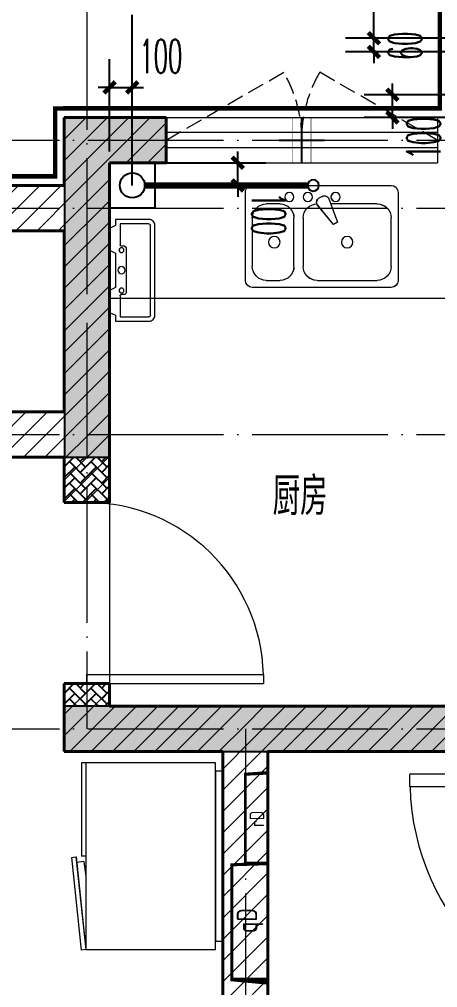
# Model space of a CAD drawing. Extents: x 27938 to 650306, y -92720 to 1524912.
# Drawn here: x 309018 to 310867, y 110564 to 114839 of the extents above; entities that cross this region are included whole.
import ezdxf

# ---------------------------------------------------------------- set-up
doc = ezdxf.new("R2010")
doc.units = 0
doc.header["$LTSCALE"] = 1000
doc.header["$MEASUREMENT"] = 0
doc.linetypes.add('DASH', pattern=[0.35, 0.25, -0.1])
doc.linetypes.add('DOTE', pattern=[2.4200000000000004, 2, -0.2, 0.02, -0.2])
for name, color, linetype in [('AH-FURNITURE', 1, 'Continuous'), ('COLUMN', 9, 'Continuous'), ('DIM_餐饮排水', 3, 'Continuous'), ('EQUIP_污水', 7, 'Continuous'), ('IP-bath&kitchen-JOHNSON', 4, 'Continuous'), ('PIPE-餐饮排水', 41, 'P'), ('PUB_TEXT', 4, 'Continuous'), ('TWT_DIM', 3, 'Continuous'), ('VPIPE-餐饮排水', 41, 'P'), ('保温', 6, 'Continuous'), ('建筑-排气道', 9, 'Continuous'), ('机电标识类', 1, 'Continuous')]:
    doc.layers.add(name, color=color, linetype=linetype)
for name, color, linetype, lineweight in [('DOTE', 19, 'DOTE', 9), ('EQUIP-消防', 3, 'Continuous', 20), ('LVTRY', 1, 'Continuous', 13), ('PUB_HATCH', 8, 'Continuous', 9), ('WALL', 9, 'Continuous', 40), ('WINDOW', 8, 'Continuous', 15), ('平面-空调室内机', 176, 'Continuous', 9), ('平面-空调预留孔', 173, 'Continuous', 15), ('空调', 76, 'Continuous', 13), ('立面-洞口示意', 152, 'Continuous', 13)]:
    doc.layers.add(name, color=color, linetype=linetype, lineweight=lineweight)
doc.styles.add('_TCH_DIM_T3', font='SIMPLEX.shx', dxfattribs={"width": 0.4941176470588236, "bigfont": 'GBCBIG.shx'})
doc.styles.add('DIM_FONT', font='SIMPLEX.shx', dxfattribs={"width": 0.56})
doc.styles.get("Standard").update_dxf_attribs({"font": 'gbenor.shx', "bigfont": 'gbcbig.shx'})
doc.styles.add('房间名称', font='TSSDENG', dxfattribs={"width": 0.8, "bigfont": 'HZTXT'})
doc.linetypes.add('P', pattern='A,3,-0.2,["P",Standard,S=0.25,R=0,X=-0.1,Y=-0.115],-0.2', length=3.4)
doc.dimstyles.new('_TWT_ARCH&&50', dxfattribs={"dimtxt": 148.75, "dimasz": 50, "dimexe": 125, "dimexo": 150, "dimgap": 63.12500000000001, "dimtad": 1, "dimdec": 0, "dimzin": 0, "dimdsep": 46, "dimtxsty": '_TCH_DIM_T3', "dimblk": 'ARCHTICK', "dimcen": 0.09, "dimclrt": 7, "dimazin": 2, "dimtfac": 1, "dimtdec": 0, "dimtix": 1, "dimtmove": 2, "dimatfit": 3, "dimfxl": 1, "dimtolj": 1, "dimtzin": 0, "dimarcsym": 0})
pattern_1 = [(45, (0, 47.75), (-47.02260094890541, 47.02260094890542), [])]

# ---------------------------------------------------------------- blocks, each defined once
blk = doc.blocks.new('FGDGDRGSDGDG')
at = {"layer": 'DOTE', "linetype": 'DOTE', "ltscale": 0.3}
for p, q in [((527382.4698887563, 529998.4609255956), (527382.4698887565, 523848.4609176686)), ((488182.4698887547, 526448.4609255956), (546982.4698887588, 526448.4609255956)), ((488182.4698887547, 526148.4609255956), (546982.4698887588, 526148.4609255956)), ((488182.4698887547, 525148.4609178718), (546982.4698887588, 525148.4609178716)), ((488182.4698887547, 523848.4609176682), (546982.4698887588, 523848.4609176688)), ((528082.4698887572, 523848.4609176682), (528082.4698887574, 513948.4609178714))]:
    blk.add_line(p, q, dxfattribs=at)
blk = doc.blocks.new('rtyg7uyhg')
at = {"layer": 'LVTRY', "color": 0}
for p, q in [((193590.3031336021, 45458.1133254503), (193590.3030643982, 45069.47696181395)), ((194234.6213208837, 45488.79502889935), (193620.9849572473, 45488.79513816872)), ((194265.3030643982, 45069.47684161765), (194265.3031336021, 45458.113205254)), ((193682.3485790417, 45406.97694542356), (193887.8216881326, 45406.97690883528)), ((193896.3984467548, 45429.87059594441), (193857.5823896687, 45326.26016876537)), ((193925.7802168131, 45440.40881343969), (193940.0533153456, 45432.16822680717)), ((194111.8940335871, 45406.97686893496), (194173.2576699507, 45406.97685800815)), ((193875.2965560293, 45316.03289288385), (193945.6178257855, 45401.45376218002)), ((193620.9848935069, 45130.84059271414), (193620.9849317512, 45345.61331998683)), ((193857.5823896687, 45326.26016876537), (193875.2965560293, 45316.03289288385)), ((194009.6212953876, 45345.61325078298), (194009.6212571432, 45130.84052351015)), ((194050.5303480524, 45130.84051622554), (194050.5303862967, 45345.61324349836)), ((194234.6212953876, 45345.61321071758), (194234.6212571432, 45130.84048344476)), ((193948.2576098526, 45069.47689807355), (193682.3485189436, 45069.47694542356)), ((194173.2576098526, 45069.47685800816), (194111.893973489, 45069.47686893508)), ((193620.9848771165, 45038.79513816872), (194234.621240753, 45038.79502889935))]:
    blk.add_line(p, q, dxfattribs=at)
for centre, radius in [((193866.4394935961, 45437.65873082454), 20.45454545454545), ((193989.1667663234, 45437.6587089707), 20.45454545454545), ((194070.9849481416, 45437.65869440146), 20.45454545454545), ((193815.3030944472, 45238.22692174855), 25.56818181818182), ((194137.4621853563, 45238.2268643822), 25.56818181818182)]:
    blk.add_circle(centre, radius, dxfattribs=at)
for centre, radius, start, end in [((193620.9849517839, 45458.11331998683), 30.68181818181818, 89.99998979807194, 179.9999897972382), ((194234.6213154203, 45458.11321071746), 30.68181818181818, 359.9999897972382, 89.99998979807194), ((193682.3485681149, 45345.61330905991), 61.36363636363636, 89.99998979807194, 179.9999897972382), ((193915.5529409315, 45422.69466753349), 20.45454545454545, 59.99998980057491, 159.4623117970261), ((193929.8260394641, 45414.45408090108), 20.45454545454545, 320.5376677968172, 59.99998980057491), ((193948.2576590239, 45345.6132617099), 61.36363636363636, 359.9999897972382, 89.99998979807194), ((194111.8940226603, 45345.61323257144), 61.36363636363636, 89.99998979807194, 179.9999897972382), ((194173.2576590239, 45345.6132216445), 61.36363636363636, 359.9999897972382, 89.99998979807194), ((193682.3485298705, 45130.84058178721), 61.36363636363636, 179.9999897972382, 269.9999897980719), ((193948.2576207797, 45130.8405344372), 61.36363636363636, 269.9999897980719, 359.9999897972382), ((194111.893984416, 45130.84050529861), 61.36363636363636, 179.9999897972382, 269.9999897980719), ((194173.2576207797, 45130.84049437181), 61.36363636363636, 269.9999897980719, 359.9999897972382), ((193620.9848825799, 45069.47695635049), 30.68181818181818, 179.9999897972382, 269.9999897980719), ((194234.6212462163, 45069.47684708112), 30.68181818181818, 269.9999897980719, 359.9999897972382)]:
    blk.add_arc(centre, radius, start, end, dxfattribs=at)
at = {"layer": 'LVTRY', "color": 0, "style": 'DIM_FONT', "width": 0.8, "flags": 9}
for tag in ['XSIZE', 'YSIZE']:
    blk.add_attdef(tag, (193927.8031388824, 45487.7665121054), '', height=0.5, rotation=89.99998979807198, dxfattribs=at)
blk = doc.blocks.new('A-Kitchen-7')
at = {"layer": 'LVTRY', "color": 0}
for p, q in [((-518.6581278588565, 779.725278688129), (-7.244008776673581, 834.3051076843403)), ((-3.585880917788018, 810.5855355854728), (-515, 756.005706589378)), ((-29.12075551546877, 766.9560861630598), (-35.20590834700852, 806.4126680237241)), ((-7.244008776673581, 834.3051076843403), (-3.585880917788018, 810.5855355854728)), ((-515, 756.005706589378), (-518.6581278588565, 779.725278688129)), ((515, 756.005706589378), (-515, 756.005706589378)), ((-515, 756.005706589378), (-515, 40)), ((-485.6368437646597, 760.5342107040924), (-484.9384396369278, 756.005706589378)), ((-29.12075551543967, 766.9560861630598), (-112.0975807690556, 756.005706589378)), ((515, 780), (-5.820766091346741e-11, 780)), ((0, 756.005706589378), (-5.820766091346741e-11, 780)), ((515, 756.005706589378), (515, 780)), ((515, 40), (515, 756.005706589378)), ((-515, 40), (515, 40))]:
    blk.add_line(p, q, dxfattribs=at)
blk.add_lwpolyline([(-468.9430810984049, 40), (-468.9430810984049, 0), (468.9430810984049, 0), (468.9430810984632, 40)], close=True, dxfattribs=at)
blk = doc.blocks.new('A$C60D053AF')
at = {"layer": 'AH-FURNITURE', "color": 0}
for p, q in [((192.50000075961, -70.99998518347275), (327.5735938884318, -70.99998518347275)), ((355.8578651358839, -82.71571393602062), (384.1611659948248, -129.0190147949615)), ((232.5000007597264, -89.99999966996256), (128.2842720070621, -89.99999966996256)), ((232.5000007597264, -109.9999996698461), (128.2842720075278, -109.9999996699626)), ((192.50000075961, -90.99998518347275), (327.5735938884318, -90.99998518347275)), ((245.0000007597264, -129.4999851834727), (245.0000007597264, -122.4999996698461)), ((265.0000007597264, -129.4999851834727), (265.0000007597264, -122.4999996698461)), ((341.7157295121578, -96.85784955974668), (370.0190303710988, -143.1611504186876)), ((255.0000007597264, -280.9999851834727), (255.0000007597264, -250.9999851834727)), ((393.0000007597264, -280.9999851834727), (393.0000007597264, -250.9999851834727)), ((255.0000007597264, -280.9999851834727), (393.0000007597264, -280.9999851834727))]:
    blk.add_line(p, q, dxfattribs=at)
for points in [[(170.00000075961, -67.99998518347275, 1), (170.00000075961, -93.99998518358916), (192.50000075961, -93.99998518347275), (192.50000075961, -67.99998518347275)], [(234.0000007597264, -250.9999851834727), (414.0000007597264, -250.9999851834727, 0.4142135623730951), (424.0000007597264, -240.9999851834727), (424.0000007597264, -110.9999851834727, 0.4142135623730951), (414.0000007597264, -100.9999851834727), (234.0000007597264, -100.9999851834727, 0.4142135623730951), (224.0000007597264, -110.9999851834727), (224.0000007597264, -240.9999851834727, 0.4142135623730951)], [(268.0000007597264, -122.4999996698461), (268.0000007597264, -106.9999996698461, 0.4142135623724265), (248.0000007597264, -86.99999966984615), (232.5000007597264, -86.99999966984615), (232.50000075961, -112.9999996698461), (242.0000007597264, -112.9999996698461), (242.0000007597264, -122.4999996698461)], [(383.8076126043452, -161.1923733388539, 1), (402.192388915224, -142.8075970279751), (386.2824863384012, -126.8976944513852), (367.8977100276388, -145.282470762264)], [(242.0000007597264, -151.9999851834727, 1), (268.0000007597264, -151.9999851834727), (268.0000007597264, -129.4999851834727), (242.0000007597264, -129.4999851834727)]]:
    blk.add_lwpolyline(points, format="xyb", close=True, dxfattribs=at)
for centre, radius in [((100.0000007598428, -99.99999967066105), 30), ((255.0000007597264, -151.9999851834727), 15), ((255.0000007597264, -151.9999851834727), 10), ((393.0000007597264, -151.9999851834727), 15), ((393.0000007597264, -151.9999851834727), 10)]:
    blk.add_circle(centre, radius, dxfattribs=at)
for radius in [40, 20]:
    blk.add_arc((327.5735938884318, -110.9999851834727), radius, 45, 90, dxfattribs=at)
blk = doc.blocks.new('FRSDFDGDGDRGDR')
at = {"layer": '平面-空调预留孔', "color": 0}
for p, q in [((699612.3179923807, 775043.9561356568), (699612.3179923807, 775441.1561356868)), ((699618.9179923869, 775447.756135683), (699746.3179923192, 775447.756135683)), ((699746.3179923192, 775447.756135683), (699746.3179923192, 775355.3561357355)), ((699719.9179922946, 775342.156135743), (699719.9179922946, 775142.9561356006)), ((699726.5179923008, 775348.7561357393), (699739.7179923131, 775348.7561357393)), ((699726.5179923008, 775136.3561356043), (699739.7179923131, 775136.3561356043)), ((699746.3179923192, 775129.7561356081), (699746.3179923192, 775037.3561356605)), ((699746.3179923192, 775037.3561356605), (699618.9179923869, 775037.3561356605))]:
    blk.add_line(p, q, dxfattribs=at)
blk.add_lwpolyline([(699766.1179923377, 775166.7161355871), (699792.5179923623, 775153.5161355946), (699792.5179923623, 775057.1561356493), (699766.1179923377, 775043.9561356568), (699766.1179923377, 775017.5561356718), (699618.9179923869, 775017.5561356718, -0.4142135623730951), (699592.5179923623, 775043.9561356568), (699592.5179923623, 775441.1561356868, -0.4142135623730951), (699618.9179923869, 775467.5561356718), (699766.1179923377, 775467.5561356718), (699766.1179923377, 775441.1561356868), (699792.5179923623, 775427.9561356943), (699792.5179923623, 775331.596135749), (699766.1179923377, 775318.3961357565)], format="xyb", close=True, dxfattribs=at)
for centre, radius in [((699739.7179923131, 775331.596135749), 10.55999999400228), ((699739.7179923131, 775243.1561357992), 15.83999999100342), ((699739.7179923131, 775153.5161355946), 10.55999999400228)]:
    blk.add_circle(centre, radius, dxfattribs=at)
for centre, radius, start, end in [((699618.917992382, 775441.1561356819), 6.600000001199078, 89.99999995997936, 179.9999999533093), ((699726.5179922959, 775342.1561357381), 6.600000001199078, 89.99999995997936, 179.9999999533093), ((699739.717992318, 775355.3561357405), 6.600000001206354, 269.9999999599793, 359.9999999533093), ((699726.5179922959, 775142.9561356056), 6.600000001199078, 180.0000000400206, 270.0000000533608), ((699739.717992318, 775129.7561356032), 6.600000001206354, 4.002063966804346e-08, 90.00000005336085), ((699618.917992382, 775043.9561356618), 6.600000001199078, 180.0000000400206, 270.0000000533608)]:
    blk.add_arc(centre, radius, start, end, dxfattribs=at)
blk = doc.blocks.new('*U41')
h = blk.add_hatch(color=0)
h.set_gradient(color1=(0, 0, 255), rotation=180, tint=1)
h.paths.add_polyline_path([(3.524958103184869e-15, -2.819966482547906e-15), (-6.350000000000009, -6.349999999999992), (-6.350000000000001, -2.159000000000014), (-15, -2.158999999999999), (-14.99999999999999, 2.159000000000044), (-6.349999999999993, 2.159000000000029), (-6.349999999999985, 6.350000000000009)])
at = {"color": 0, "linetype": 'Continuous'}
blk.add_lwpolyline([(3.524958103184869e-15, -2.819966482547906e-15), (-6.350000000000009, -6.349999999999992), (-6.350000000000001, -2.159000000000014), (-15, -2.158999999999999), (-14.99999999999999, 2.159000000000044), (-6.349999999999993, 2.159000000000029), (-6.349999999999985, 6.350000000000009)], close=True, dxfattribs=at)
blk = doc.blocks.new('sgrsefv')
at = {"layer": 'PUB_HATCH'}
blk.add_hatch(color=0, dxfattribs=at).paths.add_polyline_path([(1112933.294422049, 840916.328306399), (1112933.294422049, 840646.328306399), (1113073.294422049, 840646.328306399), (1113073.294422049, 840661.328306399), (1112968.294422049, 840661.328306399), (1112948.294422049, 840681.328306399), (1112948.294422049, 840881.328306399), (1112968.294422049, 840901.328306399), (1113288.294422049, 840901.328306399), (1113308.294422049, 840881.328306399), (1113308.294422049, 840681.328306399), (1113288.294422049, 840661.328306399), (1113183.294422049, 840661.328306399), (1113183.294422049, 840646.328306399), (1113323.294422049, 840646.328306399), (1113323.294422049, 840916.328306399)])
at = {"layer": 'LVTRY', "color": 0}
for p, q in [((1113073.294422049, 840661.328306399), (1113073.294422049, 840646.328306399)), ((1113183.294422049, 840661.328306399), (1113183.294422049, 840646.328306399))]:
    blk.add_line(p, q, dxfattribs=at)
for points in [[(1112918.294422049, 840931.328306399), (1113338.294422049, 840931.328306399), (1113338.294422049, 840631.328306399), (1112918.294422049, 840631.328306399)], [(1112933.294422049, 840916.328306399), (1113323.294422049, 840916.328306399), (1113323.294422049, 840646.328306399), (1112933.294422049, 840646.328306399)], [(1113288.294422049, 840661.328306399), (1112968.294422049, 840661.328306399), (1112948.294422049, 840681.328306399), (1112948.294422049, 840881.328306399), (1112968.294422049, 840901.328306399), (1113288.294422049, 840901.328306399), (1113308.294422049, 840881.328306399), (1113308.294422049, 840681.328306399), (1113288.294422049, 840661.328306399)]]:
    blk.add_lwpolyline(points, close=True, dxfattribs=at)
at = {"layer": '立面-洞口示意', "color": 0}
blk.add_lwpolyline([(1112918.294422049, 840931.328306399), (1113181.846359163, 840837.3789231421), (1113338.294422049, 840631.328306399)], dxfattribs=at)
at = {"layer": '建筑-排气道', "color": 8, "xscale": -5, "yscale": 5, "zscale": 5, "rotation": 270}
blk.add_blockref('*U41', (1113118.391369574, 840599.0160356248), dxfattribs=at)
blk = doc.blocks.new('GDGDGDRGDG')
at = {"layer": 'IP-bath&kitchen-JOHNSON', "color": 0}
blk.add_lwpolyline([(500282.4698888286, 526348.4609182415), (500282.4698888226, 526148.460918165), (500082.4698888143, 526148.460918165)], dxfattribs=at)
at = {"layer": 'LVTRY', "color": 0}
for p, q in [((502128.2005002745, 525055.5051710735), (501912.2603992091, 525298.4609044121)), ((502382.4698858317, 525298.4609044121), (501912.2603992091, 525298.4609044121)), ((501912.2603992091, 525298.4609044121), (501912.2603992091, 524398.4609044121)), ((502282.4698858315, 524398.4609044121), (502282.4698858315, 525298.4609044121)), ((501972.4698858317, 525218.4609044121), (502372.4698858317, 525218.4609044122)), ((501962.4698858317, 524488.4609044121), (501962.4698858317, 525208.4609044121)), ((502337.4698858317, 525178.4609044123), (502052.4698858317, 525178.4609044122)), ((502337.4698858317, 525173.4609044123), (502052.4698858317, 525173.4609044122)), ((502092.7198858312, 525198.4609044123), (502092.7198858312, 525108.4609044122)), ((502097.2198858312, 525198.4609044123), (502092.7198858312, 525198.4609044123)), ((502097.2198858312, 525108.4609044122), (502097.2198858312, 525198.4609044123)), ((502282.4698858315, 525208.4609044122), (502282.4698858312, 524488.4609044121)), ((502042.4698858317, 525168.4609044122), (502042.4698858317, 524958.4609044122)), ((502047.4698858317, 525168.4609044122), (502047.4698858317, 524958.4609044122)), ((502242.4698858315, 524958.4609044122), (502242.4698858315, 525168.4609044123)), ((502247.4698858315, 524958.4609044122), (502247.4698858315, 525168.4609044123)), ((502092.7198858312, 525108.4609044122), (502097.2198858312, 525108.4609044122)), ((502022.4698858319, 525065.7109044124), (502149.9698858319, 525065.7109044124)), ((502022.4698858319, 525061.2109044124), (502022.4698858319, 525065.7109044124)), ((502149.9698858319, 525061.2109044124), (502022.4698858319, 525061.2109044124)), ((502382.4698858317, 525055.5051710735), (502128.2005002745, 525055.5051710735)), ((502128.2005002745, 525055.5051710735), (502128.2005002745, 524640.4066281962)), ((502267.4698858312, 525065.7109044124), (502139.9698858312, 525065.7109044124)), ((502139.9698858312, 525065.7109044124), (502139.9698858312, 525061.2109044124)), ((502139.9698858312, 525061.2109044124), (502267.4698858312, 525061.2109044124)), ((502149.9698858319, 525065.7109044124), (502149.9698858319, 525061.2109044124)), ((502267.4698858312, 525061.2109044124), (502267.4698858312, 525065.7109044124)), ((502282.4698858315, 524640.4066281962), (502282.4698858315, 525055.5051710735)), ((502092.7198858312, 524928.4609044121), (502092.7198858312, 525018.4609044122)), ((502092.7198858312, 525018.4609044122), (502097.2198858312, 525018.4609044122)), ((502097.2198858312, 525018.4609044122), (502097.2198858312, 524928.4609044121)), ((502002.4698858317, 524879.064100799), (502002.4698858317, 524917.8577080265)), ((502052.4698858317, 524953.4609044122), (502337.4698858317, 524953.4609044122)), ((502052.4698858317, 524948.4609044122), (502337.4698858317, 524948.4609044122)), ((502097.2198858312, 524928.4609044121), (502092.7198858312, 524928.4609044121)), ((501983.0730822186, 524898.4609044121), (502021.8666894461, 524898.4609044121)), ((501983.0730822186, 524798.4609044121), (502021.8666894461, 524798.4609044121)), ((502002.4698858317, 524779.064100799), (502002.4698858317, 524817.8577080265)), ((502052.4698858317, 524748.4609044121), (502337.4698858317, 524748.4609044121)), ((502092.7198858312, 524768.4609044121), (502092.7198858312, 524678.4609044121)), ((502097.2198858312, 524768.4609044121), (502092.7198858312, 524768.4609044121)), ((502097.2198858312, 524678.4609044121), (502097.2198858312, 524768.4609044121)), ((502042.4698858317, 524528.4609044121), (502042.4698858317, 524738.4609044121)), ((502047.4698858317, 524528.4609044121), (502047.4698858317, 524738.4609044121)), ((502052.4698858317, 524743.4609044121), (502337.4698858317, 524743.4609044121)), ((502242.4698858315, 524738.4609044121), (502242.4698858315, 524528.460904412)), ((502247.4698858315, 524738.4609044121), (502247.4698858315, 524528.460904412)), ((502092.7198858312, 524678.4609044121), (502097.2198858312, 524678.4609044121)), ((501912.2603992091, 524398.4609044121), (502128.2005002745, 524640.4066281962)), ((502149.9698858319, 524635.7109044119), (502022.4698858319, 524635.7109044119)), ((502022.4698858319, 524635.7109044119), (502022.4698858319, 524631.2109044119)), ((502022.4698858319, 524631.2109044119), (502149.9698858319, 524631.2109044119)), ((502128.2005002745, 524640.4066281962), (502382.4698858317, 524640.4066281962)), ((502139.9698858312, 524631.2109044119), (502139.9698858312, 524635.7109044119)), ((502139.9698858312, 524635.7109044119), (502267.4698858312, 524635.7109044119)), ((502267.4698858312, 524631.2109044119), (502139.9698858312, 524631.2109044119)), ((502149.9698858319, 524631.2109044119), (502149.9698858319, 524635.7109044119)), ((502267.4698858312, 524635.7109044119), (502267.4698858312, 524631.2109044119)), ((502092.7198858312, 524498.4609044121), (502092.7198858312, 524588.4609044121)), ((502092.7198858312, 524588.4609044121), (502097.2198858312, 524588.4609044121)), ((502097.2198858312, 524588.4609044121), (502097.2198858312, 524498.4609044121)), ((502337.4698858317, 524523.460904412), (502052.4698858317, 524523.4609044121)), ((502337.4698858317, 524518.460904412), (502052.4698858317, 524518.4609044121)), ((502097.2198858312, 524498.4609044121), (502092.7198858312, 524498.4609044121)), ((502372.4698858315, 524478.4609044121), (501972.4698858317, 524478.4609044121)), ((501912.2603992091, 524398.4609044121), (502382.4698858317, 524398.4609044121))]:
    blk.add_line(p, q, dxfattribs=at)
blk.add_lwpolyline([(501782.4698858307, 523948.4609176648), (501782.4698858315, 525748.4608911595), (500082.3728921729, 525748.4610990545)], dxfattribs=at)
for centre, radius in [((502194.9698858317, 525063.4609044122), 29.7), ((502194.9698858317, 525063.4609044122), 11.7), ((502002.4698858317, 524898.4609044121), 16.99680361435897), ((502002.4698858317, 524798.4609044121), 16.99680361435897), ((502194.9698858317, 524633.4609044121), 29.7), ((502194.9698858317, 524633.4609044121), 11.7)]:
    blk.add_circle(centre, radius, dxfattribs=at)
for centre, radius, start, end in [((501972.4698858317, 525208.4609044121), 10, 90, 180), ((502272.4698858315, 525208.4609044122), 10, 0, 90), ((502052.4698858317, 525168.4609044122), 10, 90, 180), ((502052.4698858317, 525168.4609044122), 5, 90, 180), ((502237.4698858315, 525168.4609044123), 10, 0, 90), ((502237.4698858315, 525168.4609044123), 5, 0, 90), ((502094.9698858315, 525063.4609044122), 56.7, 2.274239183980156, 87.72576081582116), ((502094.9698858315, 525063.4609044122), 52.2, 2.470411041434378, 87.52958895834998), ((502194.9698858317, 525063.4609044122), 56.7, 92.27423918417882, 177.7257608160198), ((502194.9698858317, 525063.4609044122), 52.2, 92.47041104165004, 177.5295889585656), ((502094.9698858315, 525063.4609044122), 56.7, 272.2742391841789, 357.7257608160198), ((502094.9698858315, 525063.4609044122), 52.2, 272.47041104165, 357.5295889585657), ((502194.9698858317, 525063.4609044122), 56.7, 182.2742391839801, 267.7257608158212), ((502194.9698858317, 525063.4609044122), 52.2, 182.4704110414343, 267.52958895835), ((502052.4698858317, 524958.4609044122), 10, 180, 270), ((502052.4698858317, 524958.4609044122), 5, 180, 270), ((502237.4698858315, 524958.4609044122), 5, 270, 0), ((502237.4698858315, 524958.4609044122), 10, 270, 0), ((502052.4698858317, 524738.4609044121), 10, 90, 180), ((502237.4698858315, 524738.4609044121), 10, 0, 90), ((502052.4698858317, 524738.4609044121), 5, 90, 180), ((502237.4698858315, 524738.4609044121), 5, 0, 90), ((502094.9698858315, 524633.4609044121), 56.7, 2.274239183980156, 87.72576081582116), ((502094.9698858315, 524633.4609044121), 52.2, 2.470411041434378, 87.52958895834998), ((502194.9698858317, 524633.4609044121), 56.7, 92.27423918417882, 177.7257608160198), ((502194.9698858317, 524633.4609044121), 52.2, 92.47041104165004, 177.5295889585656), ((502094.9698858315, 524633.4609044121), 56.7, 272.2742391841789, 357.7257608160198), ((502094.9698858315, 524633.4609044121), 52.2, 272.47041104165, 357.5295889585657), ((502194.9698858317, 524633.4609044121), 56.7, 182.2742391839801, 267.7257608158212), ((502194.9698858317, 524633.4609044121), 52.2, 182.4704110414343, 267.52958895835), ((501972.4698858317, 524488.4609044121), 10, 180, 270), ((502052.4698858317, 524528.4609044121), 10, 180, 270), ((502052.4698858317, 524528.4609044121), 5, 180, 270), ((502237.4698858315, 524528.460904412), 5, 270, 0), ((502237.4698858315, 524528.460904412), 10, 270, 0), ((502272.4698858312, 524488.4609044121), 10, 270, 0)]:
    blk.add_arc(centre, radius, start, end, dxfattribs=at)
at = {"color": 8, "xscale": -1}
for name, p in [('sgrsefv', (1615300.764307892, -314582.8679974646)), ('rtyg7uyhg', (694947.7729906696, 480759.6658345199)), ('FRSDFDGDGDRGDR', (1199874.987881154, -249369.0952173925))]:
    blk.add_blockref(name, p, dxfattribs=at)
at = {"color": 8, "rotation": 270}
blk.add_blockref('A$C60D053AF', (501962.4698858433, 526348.4603089065), dxfattribs=at)
at = {"layer": 'LVTRY', "color": 8, "extrusion": (0, 0, -1), "xscale": -0.7999999999883585, "yscale": 0.7999999999883585, "zscale": -0.7999999999883585, "rotation": 270}
blk.add_blockref('A-Kitchen-7', (-500582.4698887609, 523286.4609181132), dxfattribs=at)
blk = doc.blocks.new('gdfgdgdgr')
at = {"layer": 'PUB_HATCH'}
for points in [[(514827.6741149505, 530413.8544436865), (514827.6741149505, 530613.8544436865), (514377.577762775, 530613.853921341), (514377.576393229, 529113.8539213064), (514577.5764121321, 529113.8539213064), (514577.577762775, 530413.853921341)], [(517077.577763127, 527813.8539175214), (517077.5777631725, 528413.8545834351), (516877.5777631487, 528413.8545834351), (516877.577763127, 528013.8539175214), (514377.5800393935, 528013.8539224754), (514377.5800393935, 527813.8539224755)]]:
    blk.add_hatch(color=256, dxfattribs=at).paths.add_polyline_path(points)
at = {"layer": 'COLUMN', "color": 8}
for p, q in [((514377.577762775, 530613.853921341), (514377.576393229, 529113.8539213064)), ((514827.6741149505, 530613.8544436865), (514377.577762775, 530613.853921341)), ((514827.6741149505, 530413.8544436865), (514827.6741149505, 530613.8544436865)), ((514577.5764121321, 529113.8539213064), (514577.577762775, 530413.853921341)), ((514577.577762775, 530413.853921341), (514827.6741149505, 530413.8544436865)), ((514377.576393229, 529113.8539213064), (514577.5764121321, 529113.8539213064)), ((516877.577763127, 528013.8539175214), (514377.5800393935, 528013.8539224754)), ((514377.5800393935, 528013.8539224754), (514377.5800393935, 527813.8539224755)), ((514377.5800393935, 527813.8539224755), (517077.577763127, 527813.8539175214))]:
    blk.add_line(p, q, dxfattribs=at)
blk = doc.blocks.new('dongkong')
at = {"color": 0}
blk.add_wipeout([(-603756.0415179721, 210770.96306340612), (-603756.0415180603, 210570.80961624245), (-603836.0415181214, 210570.80961593534), (-603836.0415181519, 210770.96306307407)], dxfattribs=at)
at = {"layer": '机电标识类', "color": 0, "linetype": 'DASH', "ltscale": 400}
for p, q in [((-603796.0415180789, 210770.9630630909), (-603796.0415180789, 210570.8096162414)), ((-603896.0415180789, 210670.6929921169), (-603696.0415180789, 210670.6929921169))]:
    blk.add_line(p, q, dxfattribs=at)
at = {"layer": '空调', "color": 0, "linetype": 'DASH', "const_width": 2}
blk.add_lwpolyline([(-603756.0415180789, 210770.9630630909), (-603756.0415180789, 210570.8096162414), (-603836.0415180789, 210570.8096162414), (-603836.0415180789, 210770.9630630909)], close=True, dxfattribs=at)
blk = doc.blocks.new('A$C263B1184')
at = {"layer": '保温', "linetype": 'ByBlock', "ltscale": 10}
h = blk.add_hatch(dxfattribs=at)
h.set_pattern_fill('AR-HBONE', color=251, scale=55)
h.set_pattern_definition([(45, (-1012960.392521861, -342660.6615692861), (0, 47.41575231924514), [100.584, -33.528]), (135, (-1012936.684661862, -342636.9537092861), (3.05311331771918e-15, 47.41575231924513), [100.584, -33.528])])
h.paths.add_polyline_path([(3899.998795157124, 8799.99990214809), (3899.998836563434, 8999.999899138289), (4099.99882025423, 9000.000095783209), (4099.998778847919, 8800.000098792894)])
h = blk.add_hatch(dxfattribs=at)
h.set_pattern_fill('AR-HBONE', color=251, scale=55)
h.set_pattern_definition([(45, (-1012960.294779111, -343660.6615687997), (0, 47.41575231924514), [100.584, -33.528]), (135, (-1012936.586919111, -343636.9537087997), (3.05311331771918e-15, 47.41575231924513), [100.584, -33.528])])
h.paths.add_polyline_path([(3899.901048344851, 7899.999902584299), (3899.901093813416, 7999.999899624672), (4099.901077504212, 8000.000096269592), (4099.901032035646, 7900.000099229219)])
blk = doc.blocks.new('GDGRDGDRGDFD')
at = {"layer": 'EQUIP-消防', "color": 0, "const_width": 12.82051282052028}
blk.add_lwpolyline([(136866.5605577994, 335507.811971089), (136366.5605577994, 335507.8119710906), (136366.5605577991, 335347.8119710904), (136866.5605577991, 335347.8119710888)], close=True, dxfattribs=at)
at = {"layer": 'PUB_TEXT', "color": 0, "style": '房间名称', "width": 0.8}
blk.add_text('qD', height=90, dxfattribs=at).set_placement((136565.0499633249, 335395.5346836653))
blk = doc.blocks.new('FSFSFSFSEG')
at = {"layer": 'EQUIP-消防', "color": 0, "const_width": 12.82051282052028}
blk.add_lwpolyline([(136866.5605577994, 335152.5449090759), (136466.5605577994, 335152.5449090774), (136466.5605577991, 335052.5449090772), (136866.5605577991, 335052.5449090757)], close=True, dxfattribs=at)
at = {"layer": 'PUB_TEXT', "color": 0, "style": '房间名称', "width": 0.8}
blk.add_text('rD', height=64.8, dxfattribs=at).set_placement((136633.7425204425, 335069.0046025831))
blk = doc.blocks.new('HFHFHTFCD')
at = {"color": 8, "rotation": 90}
for name, p in [('FSFSFSFSEG', (645169.1246460081, 235157.1646164444)), ('GDGRDGDRGDFD', (645464.3927424778, 234757.1646164444))]:
    blk.add_blockref(name, p, dxfattribs=at)
blk = doc.blocks.new('_ArchTick')
at = {"color": 0, "linetype": 'ByBlock', "const_width": 0.4}
blk.add_lwpolyline([(-0.5, -0.5), (0.5, 0.5)], dxfattribs=at)
blk = doc.blocks.new('*D328')
at = {"layer": 'Defpoints', "color": 0}
for p in [(310584.7895710328, 115455.8514860139), (311216.5787002101, 115455.8514860139), (311216.5787002101, 114755.8514860139)]:
    blk.add_point(p, dxfattribs=at)
at = {"layer": 'TWT_DIM', "color": 0, "lineweight": -2}
for p, q in [((311066.5787002101, 115455.8514860139), (310459.7895710328, 115455.8514860139)), ((310584.7895710328, 114755.8514860139), (310584.7895710328, 115455.8514860139)), ((311066.5787002101, 114755.8514860139), (310459.7895710328, 114755.8514860139))]:
    blk.add_line(p, q, dxfattribs=at)
at = {"layer": 'TWT_DIM', "color": 0, "lineweight": -2, "xscale": 50, "yscale": 50, "zscale": 50}
for p, rotation in [((310584.7895710328, 115455.8514860139), 90), ((310584.7895710328, 114755.8514860139), 270)]:
    blk.add_blockref('_ArchTick', p, dxfattribs=dict(at, rotation=rotation))
at = {"layer": 'TWT_DIM', "color": 7, "insert": (310447.2895710328, 115105.851486014), "char_height": 148.75, "attachment_point": 5, "rotation": 90, "style": '_TCH_DIM_T3'}
blk.add_mtext('\\A1;700', dxfattribs=at)
blk = doc.blocks.new('*D329')
at = {"layer": 'Defpoints', "color": 0}
for p in [(310584.7895710328, 114755.8514860139), (311216.5787002101, 114755.8514860139), (311216.5787002101, 114695.8514860139)]:
    blk.add_point(p, dxfattribs=at)
at = {"layer": 'TWT_DIM', "color": 0, "lineweight": -2}
for p, q in [((310584.7895710328, 114755.8514860139), (310584.7895710328, 114805.8514860139)), ((311066.5787002101, 114755.8514860139), (310459.7895710328, 114755.8514860139)), ((310584.7895710328, 114695.8514860139), (310584.7895710328, 114755.8514860139)), ((311066.5787002101, 114695.8514860139), (310459.7895710328, 114695.8514860139)), ((310584.7895710328, 114695.8514860139), (310584.7895710328, 114645.8514860139))]:
    blk.add_line(p, q, dxfattribs=at)
at = {"layer": 'TWT_DIM', "color": 0, "lineweight": -2, "xscale": 50, "yscale": 50, "zscale": 50}
for p, rotation in [((310584.7895710328, 114755.8514860139), 270), ((310584.7895710328, 114695.8514860139), 90)]:
    blk.add_blockref('_ArchTick', p, dxfattribs=dict(at, rotation=rotation))
at = {"layer": 'TWT_DIM', "color": 7, "insert": (310722.2895710328, 114721.9210416705), "char_height": 148.75, "attachment_point": 5, "rotation": 90, "style": '_TCH_DIM_T3'}
blk.add_mtext('\\A1;60', dxfattribs=at)
blk = doc.blocks.new('*D330')
at = {"layer": 'Defpoints', "color": 0}
for p in [(310666.6124648529, 114505.850874844), (311216.5787002101, 114505.850874844), (311216.5787002192, 114405.8508748531)]:
    blk.add_point(p, dxfattribs=at)
at = {"layer": 'TWT_DIM', "color": 0, "lineweight": -2}
for p, q in [((310666.6124648529, 114505.850874844), (310666.6124648529, 114555.850874844)), ((311066.5787002101, 114505.850874844), (310541.6124648529, 114505.850874844)), ((310666.6124648529, 114405.8508748531), (310666.6124648529, 114505.850874844)), ((311066.5787002192, 114405.8508748531), (310541.6124648529, 114405.8508748531)), ((310666.6124648529, 114405.8508748531), (310666.6124648529, 114355.8508748531))]:
    blk.add_line(p, q, dxfattribs=at)
at = {"layer": 'TWT_DIM', "color": 0, "lineweight": -2, "xscale": 50, "yscale": 50, "zscale": 50}
for p, rotation in [((310666.6124648529, 114505.850874844), 270), ((310666.6124648529, 114405.8508748531), 90)]:
    blk.add_blockref('_ArchTick', p, dxfattribs=dict(at, rotation=rotation))
at = {"layer": 'TWT_DIM', "color": 7, "insert": (310804.1124648367, 114315.2514381708), "char_height": 148.75, "attachment_point": 5, "rotation": 90, "style": '_TCH_DIM_T3'}
blk.add_mtext('\\A1;100', dxfattribs=at)
blk = doc.blocks.new('*D358')
at = {"layer": 'Defpoints', "color": 0}
for p in [(309516.6403395208, 114539.0118539305), (309416.3858527225, 114105.8515881019), (309516.6398894863, 114105.8514839424)]:
    blk.add_point(p, dxfattribs=at)
at = {"layer": 'TWT_DIM', "color": 0, "lineweight": -2}
for p, q in [((309416.3860085659, 114255.8515881019), (309416.3864326265, 114664.01195809)), ((309516.6400453297, 114255.8514839423), (309516.6404693903, 114664.0118539304)), ((309416.386302757, 114539.01195809), (309366.3863027571, 114539.0120100378)), ((309416.386302757, 114539.01195809), (309516.6403395208, 114539.0118539305)), ((309516.6403395208, 114539.0118539305), (309566.6403395208, 114539.0118019827))]:
    blk.add_line(p, q, dxfattribs=at)
at = {"layer": 'TWT_DIM', "color": 0, "lineweight": -2, "xscale": 50, "yscale": 50, "zscale": 50}
for p, rotation in [((309416.386302757, 114539.01195809), 359.9999404722111), ((309516.6403395208, 114539.0118539305), 179.9999404722111)]:
    blk.add_blockref('_ArchTick', p, dxfattribs=dict(at, rotation=rotation))
at = {"layer": 'TWT_DIM', "color": 7, "insert": (309643.2568360073, 114676.5117223816), "char_height": 148.75, "attachment_point": 5, "rotation": 359.9999404722111, "style": '_TCH_DIM_T3'}
blk.add_mtext('\\A1;100', dxfattribs=at)
blk = doc.blocks.new('*D359')
at = {"layer": 'Defpoints', "color": 0}
for p in [(309516.6396806281, 114205.8516932026), (309982.7224105345, 114205.8526666524), (309516.6398894863, 114105.8514839424)]:
    blk.add_point(p, dxfattribs=at)
at = {"layer": 'TWT_DIM', "color": 0, "lineweight": -2}
for p, q in [((309982.7224105345, 114205.8526666524), (309982.7223061055, 114255.8526666523)), ((309666.6396806278, 114205.8520064892), (310107.7224105342, 114205.8529277246)), ((309982.7226193926, 114105.8524573922), (309982.7224105345, 114205.8526666524)), ((309666.639889486, 114105.851797229), (310107.7226193923, 114105.8527184644)), ((309982.7226193926, 114105.8524573922), (309982.7227238215, 114055.8524573923))]:
    blk.add_line(p, q, dxfattribs=at)
at = {"layer": 'TWT_DIM', "color": 0, "lineweight": -2, "xscale": 50, "yscale": 50, "zscale": 50}
for p, rotation in [((309982.7224105345, 114205.8526666524), 270.0001196666649), ((309982.7226193926, 114105.8524573922), 90.00011966666486)]:
    blk.add_blockref('_ArchTick', p, dxfattribs=dict(at, rotation=rotation))
at = {"layer": 'TWT_DIM', "color": 7, "insert": (310120.2228838404, 113979.2363909417), "char_height": 148.75, "attachment_point": 5, "rotation": 270.0001196666649, "style": '_TCH_DIM_T3'}
blk.add_mtext('\\A1;100', dxfattribs=at)
blk = doc.blocks.new('$TwtSys$00000147')
blk.add_circle((0, 0, 1e-08), 25)
blk = doc.blocks.new('$WINLIB2D$00000001')
at = {"color": 0}
for points in [[(-0.4999999999999964, 0.5000000000000142), (-0.4999999999999964, -0.4999999999999858)], [(-0.4999999999999964, 0.5000000000000142), (0.5000000000000036, 0.5000000000000142)], [(0.5000000000000036, -0.4999999999999858), (0.5000000000000036, 0.5000000000000142)], [(0.5000000000000036, 0.1666666666666714), (-0.4999999999999964, 0.1666666666666714)], [(0.5000000000000036, -0.1666666666666572), (-0.4999999999999964, -0.1666666666666572)], [(-0.4999999999999964, -0.4999999999999858), (0.5000000000000036, -0.4999999999999858)]]:
    blk.add_lwpolyline(points, dxfattribs=at)
blk = doc.blocks.new('$DorLib2D$00000001')
for p, q in [((0.45, 0.9750000000000001), (0.5000000000000002, 0.9750000000000001)), ((0.45, 0), (0.45, 0.9750000000000001)), ((0.5, 0), (0.5, 0.9750000000000001)), ((0.5, 0), (0.45, 0))]:
    blk.add_line(p, q)
at = {"lineweight": 13}
blk.add_arc((0.475, 0), 0.975, 91.4692835813538, 180, dxfattribs=at)

msp = doc.modelspace()

# ---------------------------------------------------------------- hatches: boundary and pattern name
at = {"layer": 'PUB_HATCH'}
h = msp.add_hatch(dxfattribs=at)
h.set_pattern_fill('普通砖', color=256, scale=50, style=0)
h.set_pattern_definition(pattern_1)
h.paths.add_polyline_path([(309416.5787024688, 114205.8514839404), (309216.5787024688, 114405.8514839415), (309216.5787024688, 114105.8514839444), (309283.2453691367, 114005.8514839403), (309416.5787024723, 114005.8514839433)])
h = msp.add_hatch(dxfattribs=at)
h.set_pattern_fill('普通砖', color=256, scale=50, style=0)
h.set_pattern_definition(pattern_1)
h.paths.add_polyline_path([(309416.5787024688, 114205.8514839404), (309666.5786814499, 114205.8514839374), (309666.5786814499, 114405.8514839382), (309216.5787024688, 114405.8514839415)])
h = msp.add_hatch(dxfattribs=at)
h.set_pattern_fill('普通砖', color=256, scale=50, style=0)
h.set_pattern_definition(pattern_1)
h.paths.add_polyline_path([(309283.2453691366, 114005.8514839403), (309216.5787024688, 114105.8514839444), (308816.578702462, 114105.8514839433), (308816.578702462, 113905.8514839433), (309216.5787024689, 113905.8514839333)])
h = msp.add_hatch(dxfattribs=at)
h.set_pattern_fill('普通砖', color=256, scale=50, style=0)
h.set_pattern_definition(pattern_1)
h.paths.add_polyline_path([(309283.2453691366, 114005.8514839403), (309216.5787024689, 113905.8514839333), (309216.5787024689, 113105.8514839435), (309283.2453691384, 113005.8514839434), (309416.5787024723, 113005.8514839433), (309416.5787024723, 114005.8514839433)])
h = msp.add_hatch(dxfattribs=at)
h.set_pattern_fill('普通砖', color=256, scale=50, style=0)
h.set_pattern_definition(pattern_1)
h.paths.add_polyline_path([(309216.5787024689, 113105.8514839435), (308616.5787024593, 113105.8514839428), (308616.5787024593, 112905.8514839427), (309216.5787024741, 112905.8514839435), (309283.2453691384, 113005.8514839434)])
h = msp.add_hatch(dxfattribs=at)
h.set_pattern_fill('普通砖', color=256, scale=50, style=0)
h.set_pattern_definition(pattern_1)
h.paths.add_polyline_path([(309216.5787024741, 112905.8514839435), (309216.5787024741, 112705.8514844036), (309416.5787024736, 112705.8514844036), (309416.5787024723, 113005.8514839433), (309283.2453691384, 113005.8514839434)])
h = msp.add_hatch(dxfattribs=at)
h.set_pattern_fill('普通砖', color=256, scale=50, style=0)
h.set_pattern_definition(pattern_1)
h.paths.add_polyline_path([(309416.5787024722, 111805.8514837402), (309416.5787024735, 111905.8514844131), (309216.5787024741, 111905.8514844131), (309216.5787024742, 111605.8514837416)])
h = msp.add_hatch(dxfattribs=at)
h.set_pattern_fill('普通砖', color=256, scale=50, style=0)
h.set_pattern_definition(pattern_1)
h.paths.add_polyline_path([(310016.5787024771, 111672.5181504072), (310016.5787024769, 111805.8514837403), (309416.5787024722, 111805.8514837402), (309216.5787024742, 111605.8514837416), (309916.5787024774, 111605.8514837416)])
h = msp.add_hatch(dxfattribs=at)
h.set_pattern_fill('普通砖', color=256, scale=50, style=0)
h.set_pattern_definition(pattern_1)
h.paths.add_polyline_path([(311783.2453695861, 111705.8514837741), (311716.578702818, 111805.8514837402), (310016.5787024769, 111805.8514837403), (310016.578702477, 111672.5181504072), (310116.5787024768, 111605.8514837397), (311716.5787030197, 111605.8514837397)])
h = msp.add_hatch(dxfattribs=at)
h.set_pattern_fill('普通砖', color=256, scale=50, style=0)
h.set_pattern_definition(pattern_1)
h.paths.add_polyline_path([(310016.578702477, 111672.5181504072), (309916.5787024774, 111605.8514837416), (309916.5787024769, 110105.8514833301), (310116.5787024769, 110105.8514833301), (310116.5787024768, 111605.8514837397)])

# ---------------------------------------------------------------- linework, layer by layer
at = {"layer": 'DIM_餐饮排水'}
msp.add_line((309516.6398894863, 114105.8514839424), (309516.6398894863, 114858.916100815), dxfattribs=at)
at = {"layer": 'PIPE-餐饮排水', "ltscale": 0.5, "const_width": 27.5}
msp.add_lwpolyline([(310291.6398894863, 114105.8514839425), (309571.6398894863, 114105.8514839424)], dxfattribs=at)
at = {"layer": 'VPIPE-餐饮排水'}
msp.add_circle((309516.6398894863, 114105.8514839424), 55, dxfattribs=at)
at = {"layer": 'WALL', "color": 8}
for p, q in [((309216.5787024688, 114405.8514839415), (309216.5787024688, 114105.8514839444)), ((309666.5786814499, 114405.8514839382), (309216.5787024688, 114405.8514839415)), ((309666.5786814499, 114205.8514839374), (309666.5786814499, 114405.8514839382)), ((309416.5787024688, 114205.8514839404), (309416.5787024723, 114005.8514839433)), ((309416.5787024688, 114205.8514839404), (309666.5786814499, 114205.8514839374)), ((309216.5787024688, 114105.8514839444), (308816.578702462, 114105.8514839433)), ((309416.5787024723, 114005.8514839433), (309416.5787024723, 113005.8514839433)), ((309216.5787024689, 113905.8514839333), (308816.578702462, 113905.8514839433)), ((309216.5787024689, 113905.8514839333), (309216.5787024689, 113105.8514839435)), ((309216.5787024689, 113105.8514839435), (308616.5787024593, 113105.8514839428)), ((309416.5787024736, 112705.8514844036), (309416.5787024723, 113005.8514839433)), ((308616.5787024593, 112905.8514839427), (309216.5787024741, 112905.8514839435)), ((309216.5787024741, 112905.8514839435), (309216.5787024741, 112705.8514844036)), ((309216.5787024741, 112705.8514844036), (309416.5787024736, 112705.8514844036)), ((309416.5787024735, 111905.8514844131), (309216.5787024741, 111905.8514844131)), ((309216.5787024741, 111905.8514844131), (309216.5787024742, 111605.8514837416)), ((309416.5787024722, 111805.8514837402), (309416.5787024735, 111905.8514844131)), ((310016.5787024769, 111805.8514837403), (309416.5787024722, 111805.8514837402)), ((311716.578702818, 111805.8514837402), (310016.5787024769, 111805.8514837403)), ((309916.5787024774, 111605.8514837416), (309216.5787024742, 111605.8514837416)), ((309916.5787024774, 111605.8514837416), (309916.5787024769, 110105.8514833301)), ((311716.5787030197, 111605.8514837397), (310116.5787024768, 111605.8514837397)), ((310116.5787024768, 111605.8514837397), (310116.5787024769, 110105.8514833301))]:
    msp.add_line(p, q, dxfattribs=at)
at = {"layer": 'WINDOW', "color": 8}
msp.add_line((309416.5787024723, 112705.8514844103), (309416.5787024723, 111905.8514844103), dxfattribs=at)
at = {"layer": 'WINDOW', "color": 8, "linetype": 'DASH', "ltscale": 0.3}
for points in [[(309666.5786814982, 114305.8514839147), (310186.1941131985, 114605.8516780804, -0.1316523369510079), (310266.5786814486, 114305.8520062682)], [(310864.7254565652, 114305.8514839147), (310345.110024865, 114605.8516780804, 0.1316523369510079), (310264.7254566148, 114305.8520062682)]]:
    msp.add_lwpolyline(points, format="xyb", dxfattribs=at)

# ---------------------------------------------------------------- block references
msp.add_blockref('FGDGDRGSDGDG', (-218065.8911862843, -412142.609433928))
at = {"color": 8}
for name, p in [('gdfgdgdgr', (-205160.8093131861, -416208.002437526)), ('GDGDGDRGDG', (-190665.8911862824, -412142.609433928)), ('GDGDGDRGDG', (-190665.7014386217, -412142.609433928)), ('HFHFHTFCD', (0, -260517.8733398661))]:
    msp.add_blockref(name, p, dxfattribs=at)
at = {"color": 8, "xscale": -1}
msp.add_blockref('A$C263B1184', (313316.5787024767, 103905.8514839518), dxfattribs=at)
at = {"layer": 'EQUIP_污水', "yscale": -1, "rotation": 180.0000000000058}
msp.add_blockref('$TwtSys$00000147', (310316.6398894863, 114105.8514839425), dxfattribs=at)
at = {"layer": 'WINDOW', "color": 8}
for p, xscale, yscale, zscale, rotation in [((309316.5787024723, 112305.8514844103), 800, 800, 800, 270), ((311816.5787036875, 110955.8514804643), 1100, 1100, 1100, 90.00000005858132)]:
    msp.add_blockref('$DorLib2D$00000001', p, dxfattribs=dict(at, xscale=xscale, yscale=yscale, zscale=zscale, rotation=rotation))

# ---------------------------------------------------------------- texts
at = {"layer": 'PUB_TEXT', "color": 8}
msp.add_text('厨房', height=168.7943262411347, dxfattribs=at).set_placement((310137.1817326329, 112649.6186360202))

# ---------------------------------------------------------------- dimensions: what is measured, and where the dimension line sits
at = {"layer": 'TWT_DIM'}
dim = msp.add_aligned_dim(p1=(311216.5787002101, 114755.8514860139), p2=(311216.5787002101, 115455.8514860139), distance=631.789129177283, dimstyle='_TWT_ARCH&&50', dxfattribs=at)
dim.commit()
dim.dimension.update_dxf_attribs({"geometry": '*D328', "text_midpoint": (310447.2895710328, 115105.851486014)})
for base, p1, p2, angle, picture, middle in [((310584.7895710328, 114755.8514860139), (311216.5787002101, 114695.8514860139), (311216.5787002101, 114755.8514860139), 90, '*D329', (310722.2895710328, 114721.9210416705)), ((309516.6403395208, 114539.0118539305), (309416.3858527225, 114105.8515881019), (309516.6398894863, 114105.8514839424), 359.99994047222776, '*D358', (309643.2568360073, 114676.5117223816)), ((310666.6124648529, 114505.850874844), (311216.5787002192, 114405.8508748531), (311216.5787002101, 114505.850874844), 90.00000000523603, '*D330', (310804.1124648367, 114315.2514381708))]:
    dim = msp.add_linear_dim(base=base, p1=p1, p2=p2, angle=angle, dimstyle='_TWT_ARCH&&50', dxfattribs=at)
    dim.commit()
    dim.dimension.update_dxf_attribs({"geometry": picture, "text_midpoint": middle, "dimtype": 129})

# ---------------------------------------------------------------- next in the draw order: block references
at = {"layer": '平面-空调室内机', "color": 8, "ltscale": 0.3, "xscale": -1, "rotation": 180}
msp.add_blockref('dongkong', (914062.6202013657, 324976.6611000322), dxfattribs=at)

# ---------------------------------------------------------------- next in the draw order: linework, layer by layer
at = {"color": 8, "linetype": 'DASH', "ltscale": 0.8, "const_width": 20}
msp.add_lwpolyline([(299516.382340315, 113145.8514837447), (301176.285666857, 113145.8514807148), (301176.2856668297, 114145.8514839212), (304456.3823403131, 114145.8514839212), (304456.3823403131, 113145.8501690921), (305976.389767135, 113145.8501690921), (305976.5754540645, 114145.8514490484), (309176.2857297462, 114145.8514835125), (309176.2860036553, 114445.8514839222), (310876.3823380625, 114445.8514839401), (310876.3823380296, 115995.8514859991), (315556.3823425956, 115995.851486038), (315556.3823425956, 114445.8514839577), (317256.4787135338, 114445.8514839218), (317256.4787135369, 114145.8512884743), (320456.3823830673, 114145.8356517053)], dxfattribs=at)
at = {"layer": 'WINDOW', "color": 8, "linetype": 'DASH', "ltscale": 0.3}
for points in [[(309666.5786814982, 114305.8514839147), (310186.1941131985, 114605.8516780804, -0.1316523369510079), (310266.5786814486, 114305.8520062682)], [(310864.7254565652, 114305.8514839147), (310345.110024865, 114605.8516780804, 0.1316523369510079), (310264.7254566148, 114305.8520062682)]]:
    msp.add_lwpolyline(points, format="xyb", dxfattribs=at)

# ---------------------------------------------------------------- next in the draw order: block references
at = {"layer": 'WINDOW', "color": 8, "xscale": -1200, "yscale": 200, "zscale": -1200, "rotation": 180}
msp.add_blockref('$WINLIB2D$00000001', (310266.5786814487, 114305.8514839433), dxfattribs=at)

# ---------------------------------------------------------------- next in the draw order: dimensions: what is measured, and where the dimension line sits
at = {"layer": 'TWT_DIM'}
dim = msp.add_linear_dim(base=(309982.7224105345, 114205.8526666524), p1=(309516.6398894863, 114105.8514839424), p2=(309516.6396806281, 114205.8516932026), angle=90.00011966669823, dimstyle='_TWT_ARCH&&50', dxfattribs=at)
dim.commit()
dim.dimension.update_dxf_attribs({"geometry": '*D359', "text_midpoint": (310120.2228838404, 113979.2363909417), "dimtype": 129})

doc.saveas('drawing.dxf')
